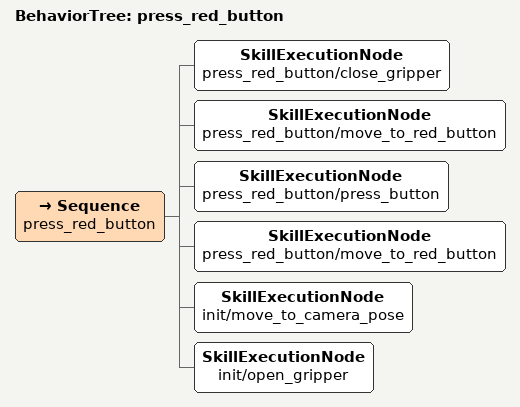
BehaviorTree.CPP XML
<?xml version="1.0"?>
<root BTCPP_format="4">
  <BehaviorTree ID="press_red_button">
    <Sequence name="press_red_button">
      <SkillExecutionNode    name="press_red_button/close_gripper"/>
      <SkillExecutionNode    name="press_red_button/move_to_red_button"/>
      <SkillExecutionNode    name="press_red_button/press_button"/>
      <SkillExecutionNode    name="press_red_button/move_to_red_button"/>
      <SkillExecutionNode    name="init/move_to_camera_pose"/>
      <SkillExecutionNode    name="init/open_gripper"/>
    </Sequence>
  </BehaviorTree>
</root>
